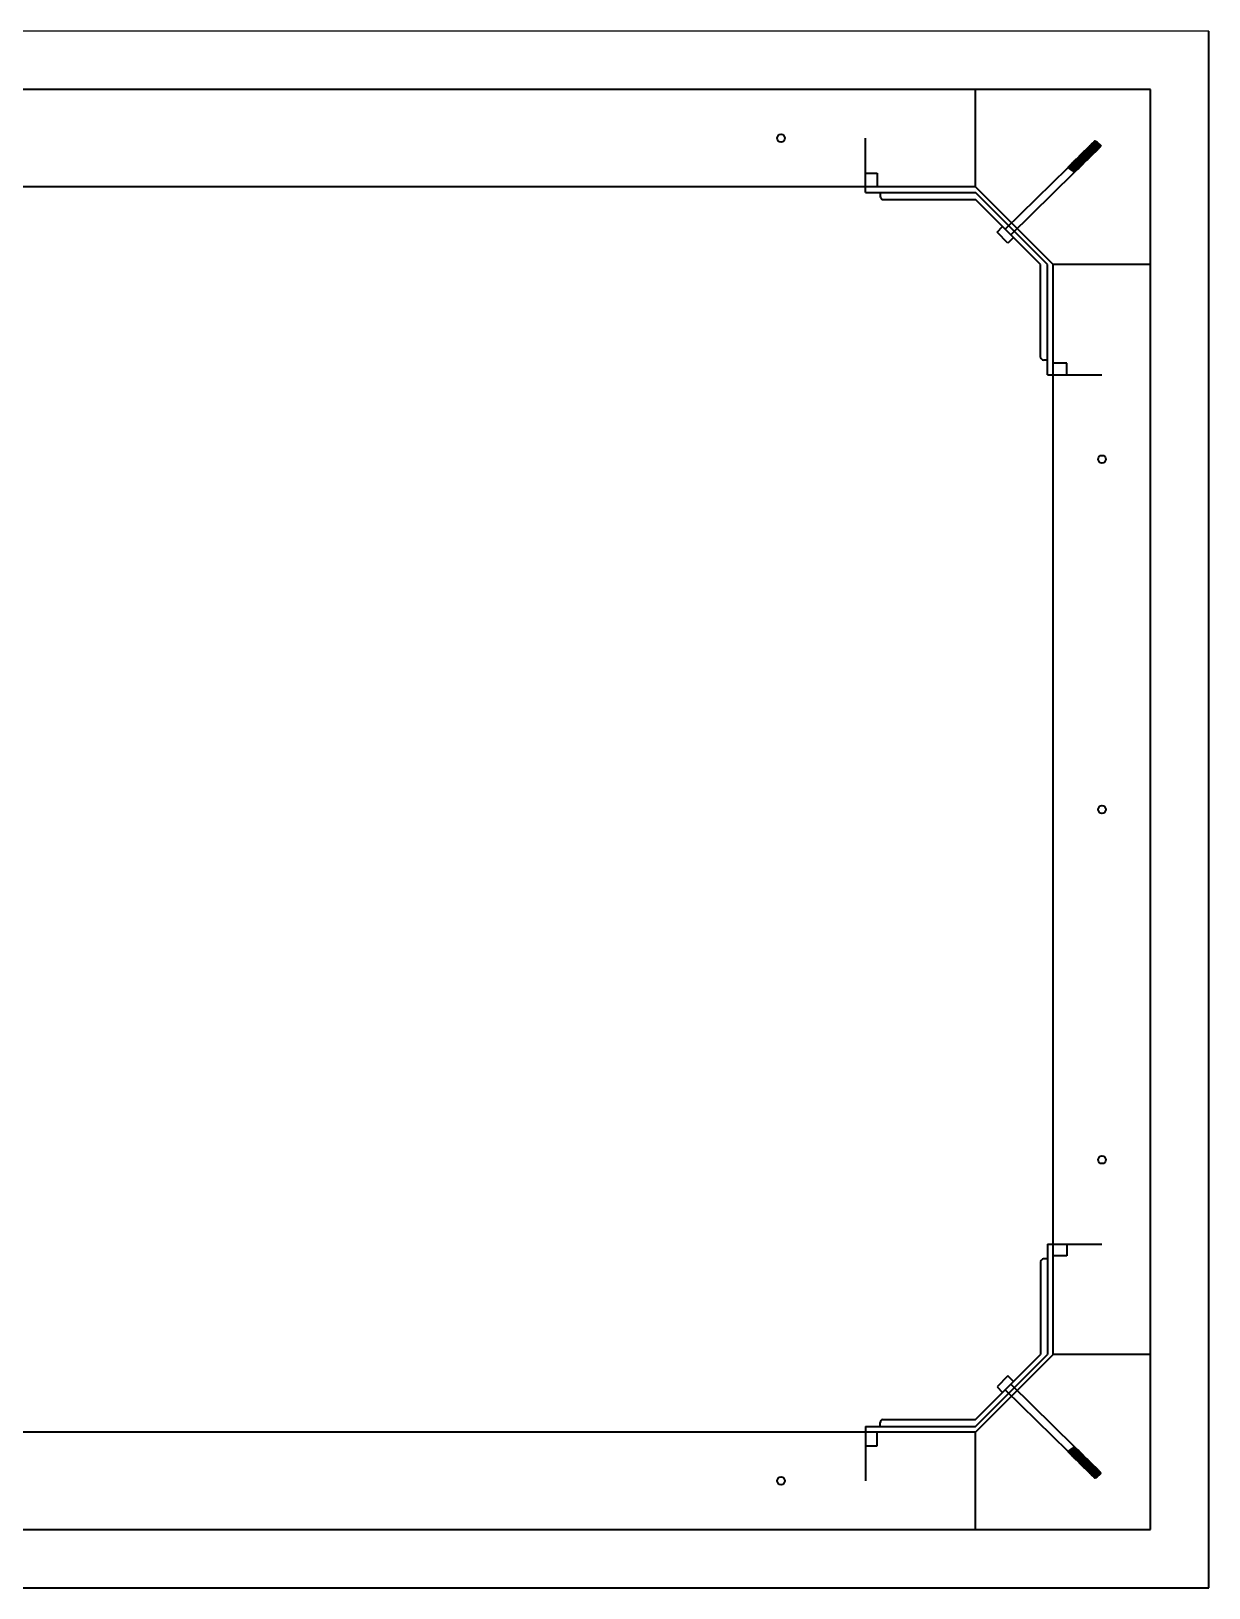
# Model space of a CAD drawing. Header units: millimetres. Extents: x 580 to 8071, y -310 to 9213.
# Drawn here: x 3861 to 4467, y 1640 to 2440 of the extents above; entities that cross this region are included whole.
import ezdxf

# ---------------------------------------------------------------- set-up
doc = ezdxf.new("R2010")
doc.units = ezdxf.units.MM
doc.layers.add('IF-DETL', color=4, linetype='Continuous', lineweight=35)
doc.layers.add('IF-FURN', color=7, linetype='Continuous', lineweight=35)
doc.layers.add('Layer1', color=1, linetype='Continuous')

msp = doc.modelspace()

# ---------------------------------------------------------------- linework, layer by layer
at = {"layer": 'IF-DETL'}
for p, q in [((4408.83, 2383.75), (4408.57, 2383.5)), ((4408.83, 2383.75), (4411.31, 2381.23)), ((4408.83, 1696.68), (4408.57, 1696.94)), ((4408.83, 1696.68), (4411.31, 1699.2))]:
    msp.add_line(p, q, dxfattribs=at)
for centre, radius, start, end in [((4400.77, 2375.88), 0.484, 101.98393, 167.14972), ((4401.08, 2376.28), 0.417, 99.50927, 169.62438), ((4396.89, 2368.01), 9.17, 40.15798, 65.63794), ((4401.48, 2376.59), 0.484, 101.98393, 167.14972), ((4397.23, 2368.34), 9.17, 40.15798, 65.63794), ((4401.79, 2376.98), 0.417, 99.50927, 169.62438), ((4397.6, 2368.71), 9.17, 40.15798, 65.63794), ((4402.19, 2377.28), 0.484, 101.98393, 167.14972), ((4397.94, 2369.04), 9.17, 40.15798, 65.63794), ((4402.5, 2377.68), 0.417, 99.50927, 169.62438), ((4398.31, 2369.41), 9.17, 40.15798, 65.63794), ((4402.9, 2377.99), 0.484, 101.98393, 167.14972), ((4398.65, 2369.74), 9.17, 40.15798, 65.63794), ((4403.21, 2378.38), 0.417, 99.50927, 169.62438), ((4399.02, 2370.11), 9.17, 40.15798, 65.63794), ((4403.62, 2378.69), 0.484, 101.98393, 167.14972), ((4399.36, 2370.45), 9.17, 40.15798, 65.63794), ((4403.93, 2379.09), 0.417, 99.50927, 169.62438), ((4399.74, 2370.81), 9.17, 40.15798, 65.63794), ((4404.33, 2379.39), 0.484, 101.98393, 167.14972), ((4400.08, 2371.15), 9.17, 40.15798, 65.63794), ((4404.64, 2379.79), 0.417, 99.50927, 169.62438), ((4400.45, 2371.51), 9.17, 40.15798, 65.63794), ((4405.04, 2380.09), 0.484, 101.98393, 167.14972), ((4400.79, 2371.85), 9.17, 40.15798, 65.63794), ((4405.35, 2380.49), 0.417, 99.50927, 169.62438), ((4401.16, 2372.22), 9.17, 40.15798, 65.63794), ((4405.75, 2380.79), 0.484, 101.98393, 167.14972), ((4401.5, 2372.55), 9.17, 40.15798, 65.63794), ((4406.06, 2381.19), 0.417, 99.50927, 169.62438), ((4401.87, 2372.92), 9.17, 40.15798, 65.63794), ((4405.58, 2376.1), 0.456, 279.75533, 349.37832), ((4406.47, 2381.5), 0.484, 101.98393, 167.14972), ((4402.21, 2373.25), 9.17, 40.15798, 65.63794), ((4405.95, 2376.44), 0.43, 280.69093, 348.44272), ((4406.78, 2381.89), 0.417, 99.50927, 169.62438), ((4402.59, 2373.62), 9.17, 40.15798, 65.63794), ((4406.29, 2376.81), 0.456, 279.75533, 349.37832), ((4407.18, 2382.2), 0.484, 101.98393, 167.14972), ((4402.93, 2373.95), 9.17, 40.15798, 65.63794), ((4406.66, 2377.14), 0.43, 280.69093, 348.44272), ((4407.49, 2382.59), 0.417, 99.50927, 169.62438), ((4403.3, 2374.32), 9.17, 40.15798, 65.63794), ((4407, 2377.51), 0.456, 279.75533, 349.37832), ((4407.89, 2382.9), 0.484, 101.98393, 167.14972), ((4403.64, 2374.66), 9.17, 40.15798, 65.63794), ((4407.37, 2377.85), 0.43, 280.69093, 348.44272), ((4408.2, 2383.3), 0.417, 99.50927, 169.62438), ((4404.01, 2375.02), 9.17, 40.15798, 65.63794), ((4407.72, 2378.21), 0.456, 279.75533, 349.37832), ((4404.35, 2375.36), 9.17, 52.69145, 65.63794), ((4408.09, 2378.55), 0.43, 280.69093, 348.44272), ((4408.43, 2378.91), 0.456, 279.75533, 349.37832), ((4408.8, 2379.25), 0.43, 280.69093, 348.44272), ((4409.14, 2379.61), 0.456, 279.75533, 349.37832), ((4409.47, 2379.96), 0.43, 279.72506, 347.47685), ((4409.82, 2380.32), 0.456, 278.78946, 348.41245), ((4410.19, 2380.65), 0.43, 279.72506, 347.47685), ((4410.54, 2381.01), 0.456, 278.78946, 348.41245), ((4410.84, 2381.38), 0.485, 288.03083, 339.17108), ((4394.67, 2369.97), 0.417, 99.50927, 169.62438), ((4390.48, 2361.69), 9.17, 40.15798, 65.63794), ((4395.07, 2370.27), 0.484, 101.98393, 167.14972), ((4390.82, 2362.03), 9.17, 40.15798, 65.63794), ((4395.38, 2370.67), 0.417, 99.50927, 169.62438), ((4391.19, 2362.39), 9.17, 40.15798, 65.63794), ((4395.78, 2370.97), 0.484, 101.98393, 167.14972), ((4391.53, 2362.73), 9.17, 40.15798, 65.63794), ((4396.09, 2371.37), 0.417, 99.50927, 169.62438), ((4391.9, 2363.1), 9.17, 40.15798, 65.63794), ((4396.5, 2371.67), 0.484, 101.98393, 167.14972), ((4392.24, 2363.43), 9.17, 40.15798, 65.63794), ((4396.81, 2372.07), 0.417, 99.50927, 169.62438), ((4392.61, 2363.8), 9.17, 40.15798, 65.63794), ((4397.21, 2372.38), 0.484, 101.98393, 167.14972), ((4392.96, 2364.13), 9.17, 40.15798, 65.63794), ((4397.52, 2372.77), 0.417, 99.50927, 169.62438), ((4393.33, 2364.5), 9.17, 40.15798, 65.63794), ((4397.89, 2373.1), 0.484, 101.98393, 167.14972), ((4393.67, 2364.84), 9.17, 40.15798, 65.63794), ((4398.2, 2373.5), 0.417, 99.50927, 169.62438), ((4394.01, 2365.22), 9.17, 40.15798, 65.63794), ((4397.75, 2368.39), 0.456, 279.75533, 349.37832), ((4398.61, 2373.8), 0.484, 101.98393, 167.14972), ((4394.35, 2365.56), 9.17, 40.15798, 65.63794), ((4398.12, 2368.73), 0.43, 280.69093, 348.44272), ((4398.94, 2374.18), 0.417, 99.50927, 169.62438), ((4394.75, 2365.9), 9.17, 40.15798, 65.63794), ((4398.46, 2369.09), 0.456, 279.75533, 349.37832), ((4399.32, 2374.5), 0.484, 101.98393, 167.14972), ((4395.09, 2366.24), 9.17, 40.15798, 65.63794), ((4398.83, 2369.43), 0.43, 280.69093, 348.44272), ((4399.66, 2374.88), 0.417, 99.50927, 169.62438), ((4395.46, 2366.6), 9.17, 40.15798, 65.63794), ((4399.17, 2369.79), 0.456, 279.75533, 349.37832), ((4400.06, 2375.18), 0.484, 101.98393, 167.14972), ((4395.81, 2366.94), 9.17, 40.15798, 65.63794), ((4399.54, 2370.13), 0.43, 280.69093, 348.44272), ((4400.37, 2375.58), 0.417, 99.50927, 169.62438), ((4396.18, 2367.31), 9.17, 40.15798, 65.63794), ((4399.88, 2370.49), 0.456, 279.75533, 349.37832), ((4396.52, 2367.64), 9.17, 40.15798, 65.63794), ((4400.25, 2370.83), 0.43, 280.69093, 348.44272), ((4400.6, 2371.2), 0.456, 279.75533, 349.37832), ((4400.96, 2371.53), 0.43, 280.69093, 348.44272), ((4401.31, 2371.9), 0.456, 279.75533, 349.37832), ((4401.68, 2372.24), 0.43, 280.69093, 348.44272), ((4402.02, 2372.6), 0.456, 279.75533, 349.37832), ((4402.39, 2372.93), 0.43, 280.69093, 348.44272), ((4402.73, 2373.3), 0.456, 279.75533, 349.37832), ((4403.1, 2373.64), 0.43, 280.69093, 348.44272), ((4403.44, 2374), 0.456, 279.75533, 349.37832), ((4403.81, 2374.34), 0.43, 280.69093, 348.44272), ((4404.15, 2374.7), 0.456, 279.75533, 349.37832), ((4404.52, 2375.04), 0.43, 280.69093, 348.44272), ((4404.87, 2375.4), 0.456, 279.75533, 349.37832), ((4405.24, 2375.74), 0.43, 280.69093, 348.44272), ((4397.4, 2368.03), 0.43, 280.69093, 348.44272), ((4390.48, 1718.74), 9.17, 294.36206, 319.84202), ((4390.82, 1718.4), 9.17, 294.36206, 319.84202), ((4391.19, 1718.04), 9.17, 294.36206, 319.84202), ((4397.4, 1712.41), 0.43, 11.55728, 79.30907), ((4397.75, 1712.04), 0.456, 10.62168, 80.24467), ((4398.12, 1711.7), 0.43, 11.55728, 79.30907), ((4394.67, 1710.46), 0.417, 190.37562, 260.49073), ((4395.07, 1710.16), 0.484, 192.85028, 258.01607), ((4395.38, 1709.76), 0.417, 190.37562, 260.49073), ((4391.53, 1717.7), 9.17, 294.36206, 319.84202), ((4395.78, 1709.46), 0.484, 192.85028, 258.01607), ((4391.9, 1717.34), 9.17, 294.36206, 319.84202), ((4396.09, 1709.06), 0.417, 190.37562, 260.49073), ((4392.24, 1717), 9.17, 294.36206, 319.84202), ((4396.5, 1708.76), 0.484, 192.85028, 258.01607), ((4392.61, 1716.63), 9.17, 294.36206, 319.84202), ((4396.81, 1708.36), 0.417, 190.37562, 260.49073), ((4392.96, 1716.3), 9.17, 294.36206, 319.84202), ((4397.21, 1708.06), 0.484, 192.85028, 258.01607), ((4393.33, 1715.93), 9.17, 294.36206, 319.84202), ((4397.52, 1707.66), 0.417, 190.37562, 260.49073), ((4397.89, 1707.33), 0.484, 192.85028, 258.01607), ((4393.67, 1715.6), 9.17, 294.36206, 319.84202), ((4394.01, 1715.21), 9.17, 294.36206, 319.84202), ((4398.2, 1706.94), 0.417, 190.37562, 260.49073), ((4394.35, 1714.87), 9.17, 294.36206, 319.84202), ((4398.61, 1706.63), 0.484, 192.85028, 258.01607), ((4394.75, 1714.53), 9.17, 294.36206, 319.84202), ((4398.94, 1706.25), 0.417, 190.37562, 260.49073), ((4398.46, 1711.34), 0.456, 10.62168, 80.24467), ((4399.32, 1705.93), 0.484, 192.85028, 258.01607), ((4395.09, 1714.19), 9.17, 294.36206, 319.84202), ((4398.83, 1711), 0.43, 11.55728, 79.30907), ((4399.17, 1710.64), 0.456, 10.62168, 80.24467), ((4395.46, 1713.83), 9.17, 294.36206, 319.84202), ((4399.66, 1705.55), 0.417, 190.37562, 260.49073), ((4395.81, 1713.49), 9.17, 294.36206, 319.84202), ((4400.06, 1705.25), 0.484, 192.85028, 258.01607), ((4399.54, 1710.3), 0.43, 11.55728, 79.30907), ((4399.88, 1709.94), 0.456, 10.62168, 80.24467), ((4396.18, 1713.13), 9.17, 294.36206, 319.84202), ((4400.37, 1704.85), 0.417, 190.37562, 260.49073), ((4396.52, 1712.79), 9.17, 294.36206, 319.84202), ((4400.77, 1704.55), 0.484, 192.85028, 258.01607), ((4400.25, 1709.6), 0.43, 11.55728, 79.30907), ((4400.6, 1709.24), 0.456, 10.62168, 80.24467), ((4396.89, 1712.42), 9.17, 294.36206, 319.84202), ((4401.08, 1704.15), 0.417, 190.37562, 260.49073), ((4397.23, 1712.09), 9.17, 294.36206, 319.84202), ((4400.96, 1708.9), 0.43, 11.55728, 79.30907), ((4397.6, 1711.73), 9.17, 294.36206, 319.84202), ((4401.31, 1708.53), 0.456, 10.62168, 80.24467), ((4397.94, 1711.39), 9.17, 294.36206, 319.84202), ((4401.68, 1708.2), 0.43, 11.55728, 79.30907), ((4398.31, 1711.02), 9.17, 294.36206, 319.84202), ((4402.02, 1707.83), 0.456, 10.62168, 80.24467), ((4398.65, 1710.69), 9.17, 294.36206, 319.84202), ((4402.39, 1707.5), 0.43, 11.55728, 79.30907), ((4399.02, 1710.32), 9.17, 294.36206, 319.84202), ((4402.73, 1707.13), 0.456, 10.62168, 80.24467), ((4399.36, 1709.99), 9.17, 294.36206, 319.84202), ((4403.1, 1706.8), 0.43, 11.55728, 79.30907), ((4403.44, 1706.43), 0.456, 10.62168, 80.24467), ((4403.81, 1706.09), 0.43, 11.55728, 79.30907), ((4404.15, 1705.73), 0.456, 10.62168, 80.24467), ((4404.52, 1705.39), 0.43, 11.55728, 79.30907), ((4404.87, 1705.03), 0.456, 10.62168, 80.24467), ((4405.24, 1704.69), 0.43, 11.55728, 79.30907), ((4405.58, 1704.33), 0.456, 10.62168, 80.24467), ((4405.95, 1703.99), 0.43, 11.55728, 79.30907), ((4406.29, 1703.62), 0.456, 10.62168, 80.24467), ((4401.48, 1703.85), 0.484, 192.85028, 258.01607), ((4401.79, 1703.45), 0.417, 190.37562, 260.49073), ((4402.19, 1703.15), 0.484, 192.85028, 258.01607), ((4402.5, 1702.75), 0.417, 190.37562, 260.49073), ((4402.9, 1702.44), 0.484, 192.85028, 258.01607), ((4403.21, 1702.05), 0.417, 190.37562, 260.49073), ((4403.62, 1701.74), 0.484, 192.85028, 258.01607), ((4399.74, 1709.62), 9.17, 294.36206, 319.84202), ((4403.93, 1701.35), 0.417, 190.37562, 260.49073), ((4400.08, 1709.28), 9.17, 294.36206, 319.84202), ((4404.33, 1701.04), 0.484, 192.85028, 258.01607), ((4400.45, 1708.92), 9.17, 294.36206, 319.84202), ((4404.64, 1700.64), 0.417, 190.37562, 260.49073), ((4400.79, 1708.58), 9.17, 294.36206, 319.84202), ((4405.04, 1700.34), 0.484, 192.85028, 258.01607), ((4401.16, 1708.22), 9.17, 294.36206, 319.84202), ((4405.35, 1699.94), 0.417, 190.37562, 260.49073), ((4401.5, 1707.88), 9.17, 294.36206, 319.84202), ((4405.75, 1699.64), 0.484, 192.85028, 258.01607), ((4401.87, 1707.51), 9.17, 294.36206, 319.84202), ((4406.06, 1699.24), 0.417, 190.37562, 260.49073), ((4402.21, 1707.18), 9.17, 294.36206, 319.84202), ((4406.47, 1698.94), 0.484, 192.85028, 258.01607), ((4402.59, 1706.81), 9.17, 294.36206, 319.84202), ((4406.78, 1698.54), 0.417, 190.37562, 260.49073), ((4402.93, 1706.48), 9.17, 294.36206, 319.84202), ((4407.18, 1698.23), 0.484, 192.85028, 258.01607), ((4406.66, 1703.29), 0.43, 11.55728, 79.30907), ((4407, 1702.92), 0.456, 10.62168, 80.24467), ((4403.3, 1706.11), 9.17, 294.36206, 319.84202), ((4407.49, 1697.84), 0.417, 190.37562, 260.49073), ((4403.64, 1705.77), 9.17, 294.36206, 319.84202), ((4407.89, 1697.53), 0.484, 192.85028, 258.01607), ((4407.37, 1702.58), 0.43, 11.55728, 79.30907), ((4407.72, 1702.22), 0.456, 10.62168, 80.24467), ((4404.01, 1705.41), 9.17, 294.36206, 319.84202), ((4408.2, 1697.13), 0.417, 190.37562, 260.49073), ((4404.35, 1705.07), 9.17, 294.36206, 307.30855), ((4408.09, 1701.88), 0.43, 11.55728, 79.30907), ((4408.43, 1701.52), 0.456, 10.62168, 80.24467), ((4408.8, 1701.18), 0.43, 11.55728, 79.30907), ((4409.14, 1700.82), 0.456, 10.62168, 80.24467), ((4409.47, 1700.47), 0.43, 12.52315, 80.27494), ((4409.82, 1700.11), 0.456, 11.58755, 81.21054), ((4410.19, 1699.78), 0.43, 12.52315, 80.27494), ((4410.54, 1699.42), 0.456, 11.58755, 81.21054), ((4410.84, 1699.05), 0.485, 20.82892, 71.96917)]:
    msp.add_arc(centre, radius, start, end, dxfattribs=at)
at = {"layer": 'IF-FURN'}
for p, q in [((4466.78, 1640.22), (4466.78, 2440.22)), ((4436.78, 2410.22), (3346.78, 2410.22)), ((4346.78, 2360.22), (4346.78, 2410.22)), ((4436.78, 1670.22), (4436.78, 2410.22)), ((4290.22, 2357.22), (4290.22, 2385.22)), ((4362.11, 2338.37), (4394.26, 2370.04)), ((4346.78, 2360.22), (3391.1, 2360.22)), ((4290.22, 2367.22), (4296.22, 2367.22)), ((4296.22, 2367.22), (4296.22, 2360.22)), ((4346.78, 2360.22), (4386.78, 2320.22)), ((4364.91, 2335.52), (4397.48, 2367.6)), ((4290.22, 2357.22), (4346.78, 2357.22)), ((4297.75, 2357.22), (4297.75, 2355.22)), ((4299.03, 2353.68), (4346.78, 2353.68)), ((4383.78, 2320.22), (4346.78, 2357.22)), ((4380.24, 2320.22), (4346.78, 2353.68)), ((4357.85, 2336.99), (4360.7, 2339.8)), ((4363.47, 2331.29), (4357.85, 2336.99)), ((4366.32, 2334.1), (4360.7, 2339.8)), ((4366.32, 2334.1), (4363.47, 2331.29)), ((4380.24, 2272.47), (4380.24, 2320.22)), ((4383.78, 2263.66), (4383.78, 2320.22)), ((4386.78, 1760.22), (4386.78, 2320.22)), ((4436.78, 2320.22), (4386.78, 2320.22)), ((4383.78, 2271.19), (4381.78, 2271.19)), ((4393.78, 2269.66), (4386.78, 2269.66)), ((4393.78, 2263.66), (4393.78, 2269.66)), ((4383.78, 2263.66), (4411.78, 2263.66)), ((4383.78, 1816.78), (4383.78, 1760.22)), ((4383.78, 1816.78), (4411.78, 1816.78)), ((4393.78, 1816.78), (4393.78, 1810.78)), ((4383.78, 1809.25), (4381.78, 1809.25)), ((4393.78, 1810.78), (4386.78, 1810.78)), ((4380.24, 1807.97), (4380.24, 1760.22)), ((4386.78, 1760.22), (4346.78, 1720.22)), ((4346.78, 1723.22), (4383.78, 1760.22)), ((4346.78, 1726.75), (4380.24, 1760.22)), ((4436.78, 1760.22), (4386.78, 1760.22)), ((4363.47, 1749.14), (4357.85, 1743.44)), ((4366.32, 1746.33), (4360.7, 1740.63)), ((4366.32, 1746.33), (4363.47, 1749.14)), ((4364.91, 1744.91), (4397.48, 1712.83)), ((4357.85, 1743.44), (4360.7, 1740.63)), ((4362.11, 1742.06), (4394.26, 1710.39)), ((4346.78, 1720.22), (3403.34, 1720.22)), ((4290.22, 1723.22), (4346.78, 1723.22)), ((4290.22, 1723.22), (4290.22, 1695.22)), ((4296.22, 1713.22), (4296.22, 1720.22)), ((4297.75, 1723.22), (4297.75, 1725.22)), ((4299.03, 1726.75), (4346.78, 1726.75)), ((4346.78, 1670.22), (4346.78, 1720.22)), ((4290.22, 1713.22), (4296.22, 1713.22)), ((3256.78, 1670.22), (4436.78, 1670.22)), ((3226.78, 1640.22), (4466.78, 1640.22))]:
    msp.add_line(p, q, dxfattribs=at)
for centre in [(4246.78, 2385.22), (4411.78, 2220.22), (4411.78, 2040.22), (4411.78, 1860.22), (4246.78, 1695.22)]:
    msp.add_circle(centre, 2, dxfattribs=at)
for centre, start, end in [((4299.91, 2355.72), 193.02953, 246.60337), ((4382.28, 2273.35), 203.39663, 256.97047), ((4382.28, 1807.09), 103.02953, 156.60337), ((4299.91, 1724.72), 113.39663, 166.97047)]:
    msp.add_arc(centre, 2.22, start, end, dxfattribs=at)
at = {"layer": 'Layer1'}
msp.add_line((4466.78, 2440.22), (3226.78, 2440.22), dxfattribs=at)

doc.saveas('drawing.dxf')
